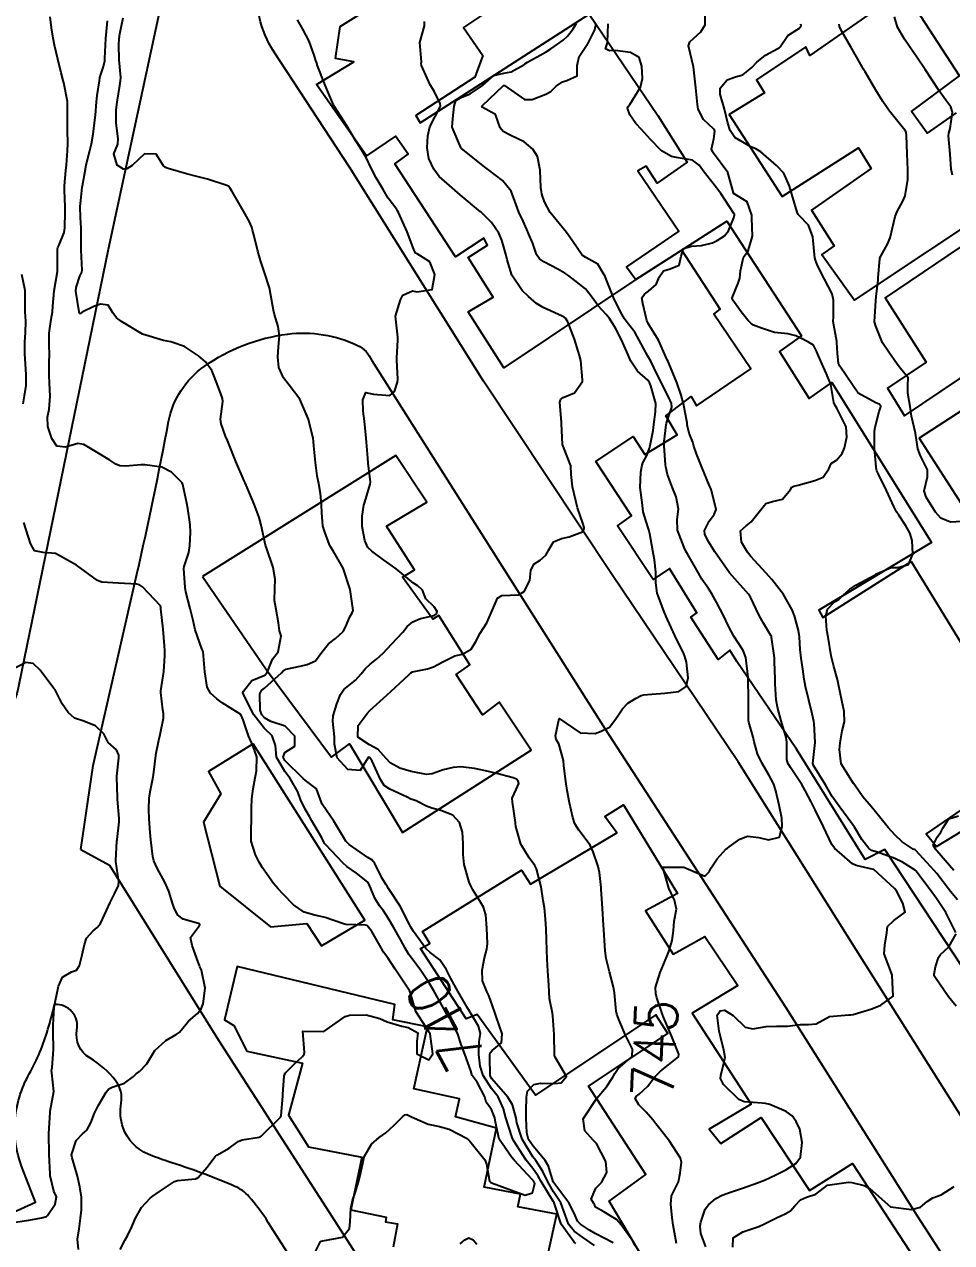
# Model space of a CAD drawing. Header units: metres. Extents: x 298520 to 308411, y 7433745 to 7450750.
# Drawn here: x 305306.9 to 305394.9, y 7436728.7 to 7436844.4 of the extents above; entities that cross this region are included whole.
import ezdxf
from ezdxf.enums import TextEntityAlignment as Align

# ---------------------------------------------------------------- set-up
doc = ezdxf.new("R2010")
doc.units = ezdxf.units.M
doc.header["$LTSCALE"] = 10
for name, color, linetype in [('Cotas', 45, 'Continuous'), ('Curvas de Nivel 1m', 11, 'Continuous'), ('Curvas de Nivel 5m', 15, 'Continuous'), ('Edificações', 30, 'Continuous'), ('Vias Primárias', 230, 'Continuous')]:
    doc.layers.add(name, color=color, linetype=linetype)
doc.styles.add('Style-STANDARD', font='STANDARD.shx')

msp = doc.modelspace()

# ---------------------------------------------------------------- linework, layer by layer
at = {"layer": 'Curvas de Nivel 1m', "flags": 128}
for points, elevation in [([(305315.94, 7436728.07), (305316.42, 7436728.98), (305316.65, 7436729.37), (305317.06, 7436730.22), (305317.28, 7436730.75), (305317.37, 7436730.97), (305317.99, 7436732.05), (305318.79, 7436732.95), (305318.96, 7436733.08), (305319.1, 7436733.17), (305319.79, 7436733.63), (305321.11, 7436734.53), (305321.4, 7436734.63), (305323.11, 7436734.78), (305323.21, 7436734.8), (305323.37, 7436734.9), (305324.17, 7436735.84), (305324.97, 7436736.88), (305325.05, 7436736.96), (305325.13, 7436737.01), (305326.31, 7436737.7), (305327.15, 7436738.31), (305327.53, 7436738.48), (305329.16, 7436738.72), (305329.24, 7436738.75), (305329.35, 7436738.83), (305331.18, 7436740.64), (305331.24, 7436740.74), (305331.25, 7436740.8), (305331.39, 7436742.61), (305331.4, 7436742.8), (305331.51, 7436744.52), (305331.61, 7436744.8), (305332.41, 7436745.61), (305333.25, 7436746.4), (305333.41, 7436746.62), (305333.45, 7436746.78), (305333.28, 7436748.78), (305335.28, 7436748.76), (305337.3, 7436750.17), (305337.71, 7436750.32), (305339.3, 7436750.33), (305340.59, 7436749.99), (305341.29, 7436749.69), (305342.68, 7436749.28), (305343.29, 7436749.15), (305344.2, 7436748.65), (305344.12, 7436747.8), (305344.13, 7436746.65), (305345.25, 7436746.08), (305345.62, 7436746.63), (305345.39, 7436748.53), (305345.32, 7436748.64), (305345.3, 7436748.66), (305345.28, 7436748.69), (305344.02, 7436750.65), (305343.48, 7436752.5), (305343.41, 7436752.66), (305343.32, 7436752.78), (305342.06, 7436754.67), (305341.36, 7436755.74), (305340.96, 7436756.28), (305340.73, 7436756.69), (305339.84, 7436758.26), (305339.51, 7436758.71), (305339.46, 7436758.77), (305339.4, 7436758.83), (305339.25, 7436758.87), (305337.4, 7436758.92), (305337.17, 7436758.97), (305335.41, 7436759.58), (305334.44, 7436759.79), (305333.42, 7436760.1), (305332.42, 7436760.79), (305331.43, 7436761.81), (305330.95, 7436762.32), (305330.51, 7436762.81), (305329.47, 7436764.31), (305329.16, 7436764.83), (305328.8, 7436765.52), (305328.38, 7436766.84), (305328.39, 7436767.96), (305328.43, 7436768.84), (305328.43, 7436769.95), (305328.46, 7436770.84), (305328.59, 7436771.8), (305328.78, 7436772.84), (305328.89, 7436773.52), (305328.92, 7436774.84), (305328.54, 7436775.9), (305328.13, 7436776.84), (305327.64, 7436778.36), (305327.4, 7436778.85), (305325.65, 7436779.95), (305325.13, 7436780.35), (305324.53, 7436780.89), (305324.22, 7436781.44), (305323.99, 7436782.9), (305323.82, 7436784.79), (305323.8, 7436784.9), (305323.78, 7436784.96), (305323.71, 7436785.1), (305323.06, 7436786.91), (305322.88, 7436787.77), (305322.61, 7436788.91), (305322.19, 7436790.5), (305322.13, 7436790.92), (305322.01, 7436792.71), (305322.04, 7436792.92), (305322.48, 7436794.25), (305322.58, 7436794.91), (305322.63, 7436796.13), (305322.6, 7436796.91), (305322.38, 7436798.41), (305322.29, 7436798.92), (305321.9, 7436800.68), (305321.84, 7436800.86), (305321.79, 7436800.92), (305320.83, 7436801.85), (305319.92, 7436802.34), (305318.31, 7436802.57), (305317.92, 7436802.55), (305316.48, 7436802.42), (305315.92, 7436802.46), (305315.55, 7436802.63), (305314.96, 7436803), (305313.93, 7436803.65), (305312.49, 7436804.49), (305311.95, 7436804.59), (305310.76, 7436804.23), (305309.94, 7436804.33), (305309.47, 7436805.07), (305309.1, 7436806.21), (305309.07, 7436807.07), (305309.21, 7436807.84), (305309.32, 7436809.07), (305309.26, 7436810.32), (305309.23, 7436811.07), (305309.23, 7436812.26), (305309.26, 7436813.07), (305309.23, 7436813.9), (305309.2, 7436815.07), (305309.41, 7436816.39), (305309.53, 7436817.07), (305309.56, 7436817.61), (305309.69, 7436819.07), (305310, 7436820.92), (305310.01, 7436821.06), (305310.02, 7436822.92), (305310.02, 7436823.06), (305310.04, 7436823.18), (305310.17, 7436823.44), (305310.63, 7436824.61), (305310.7, 7436825.05), (305310.72, 7436826.54), (305310.72, 7436827.05), (305310.67, 7436828.62), (305310.68, 7436829.06), (305310.81, 7436830.49), (305310.85, 7436831.05), (305310.96, 7436832.37), (305311, 7436833.05), (305310.96, 7436834.39), (305310.94, 7436835.05), (305310.97, 7436836.41), (305310.95, 7436837.05), (305310.6, 7436838.81), (305310.53, 7436839.06), (305310.36, 7436839.76), (305310.03, 7436841.07), (305309.71, 7436842.39), (305309.59, 7436843.07), (305309.45, 7436844.04), (305309.32, 7436845.08)], 739), ([(305359.21, 7436728.63), (305359.05, 7436728.77), (305357.81, 7436730.48), (305357.17, 7436732.4), (305357.14, 7436732.49), (305357.08, 7436732.58), (305355.92, 7436734.51), (305355.63, 7436735.02), (305355.13, 7436735.75), (305354.51, 7436736.53), (305353.3, 7436738.4), (305353.23, 7436738.54), (305353.16, 7436738.69), (305352.58, 7436740.55), (305352.33, 7436741.41), (305351.83, 7436742.55), (305351.21, 7436743.36), (305350.4, 7436744.57), (305350.14, 7436745.47), (305350, 7436746.58), (305350.03, 7436747.82), (305350.17, 7436748.58), (305349.98, 7436749.27), (305349.3, 7436750.37), (305349.17, 7436750.59), (305348.97, 7436750.93), (305348.02, 7436752.6), (305347.34, 7436753.8), (305346.93, 7436754.62), (305346.29, 7436755.55), (305345.37, 7436756.26), (305344.96, 7436756.64), (305343.81, 7436758.24), (305343.54, 7436758.66), (305343.41, 7436758.92), (305342.53, 7436760.67), (305341.44, 7436762.35), (305341.31, 7436762.55), (305341.22, 7436762.68), (305340.79, 7436763.35), (305340.13, 7436764.7), (305339.84, 7436765.07), (305339.48, 7436765.29), (305337.7, 7436766.52), (305337.49, 7436766.69), (305337.46, 7436766.73), (305337.39, 7436766.83), (305336.23, 7436768.74), (305335.53, 7436769.74), (305335.12, 7436770.34), (305334.98, 7436770.76), (305334.59, 7436771.8), (305333.56, 7436772.59), (305333.33, 7436772.78), (305331.59, 7436774.48), (305331.44, 7436774.8), (305331.6, 7436775.26), (305332.54, 7436775.85), (305332.53, 7436776.79), (305331.63, 7436777.75), (305330.26, 7436778.2), (305329.64, 7436778.53), (305329.39, 7436778.83), (305329.23, 7436779.26), (305329.22, 7436780.83), (305329.37, 7436781.13), (305329.67, 7436781.35), (305331.26, 7436782.81), (305331.46, 7436783.03), (305331.69, 7436783.16), (305333.03, 7436783.45), (305333.7, 7436783.59), (305334.51, 7436783.96), (305335.09, 7436784.76), (305335.72, 7436785.56), (305336.41, 7436786.06), (305337.12, 7436786.74), (305337.33, 7436787.15), (305337.75, 7436788.13), (305337.97, 7436788.51), (305338.06, 7436788.73), (305337.78, 7436790.73), (305337.11, 7436792.74), (305336.17, 7436794.4), (305335.95, 7436794.75), (305335.84, 7436794.97), (305335.34, 7436796.25), (305335.2, 7436796.76), (305335.09, 7436797.99), (305335.07, 7436798.76), (305334.97, 7436799.84), (305334.8, 7436800.77), (305334.66, 7436801.51), (305334.5, 7436802.77), (305334.35, 7436804.37), (305334.32, 7436804.77), (305334.27, 7436805.09), (305333.97, 7436806.34), (305333.85, 7436806.78), (305333.8, 7436806.96), (305333, 7436808.79), (305332.01, 7436810.12), (305331.47, 7436810.81), (305331.03, 7436811.81), (305330.92, 7436812.82), (305331, 7436813.76), (305331.07, 7436814.82), (305330.94, 7436815.68), (305330.61, 7436816.82), (305330.51, 7436817.24), (305330.24, 7436818.82), (305330.12, 7436819.37), (305329.67, 7436820.83), (305329.29, 7436821.97), (305329.03, 7436822.84), (305328.63, 7436824.4), (305328.53, 7436824.84), (305328.46, 7436825.11), (305328.2, 7436825.68), (305327.52, 7436826.86), (305326.59, 7436828.51), (305326.36, 7436828.87), (305326.23, 7436829), (305325.99, 7436829.12), (305324.24, 7436829.67), (305323.23, 7436829.93), (305322.25, 7436830.19), (305320.5, 7436830.69), (305320.26, 7436830.79), (305320.07, 7436830.94), (305319.37, 7436832.05), (305318.27, 7436832.07), (305317.69, 7436831.55), (305317.1, 7436830.98), (305316.59, 7436830.65), (305316.26, 7436830.63), (305315.67, 7436831), (305315.36, 7436832.09), (305315.72, 7436833), (305315.77, 7436833.51), (305315.59, 7436835), (305315.58, 7436836.26), (305315.67, 7436837), (305315.92, 7436838.57), (305316, 7436839), (305316.01, 7436839.34), (305315.85, 7436841), (305315.83, 7436842.44), (305315.87, 7436843), (305315.92, 7436843.48), (305316.23, 7436844.99)], 741), ([(305360.99, 7436728.44), (305359.84, 7436729.25), (305359.06, 7436729.81), (305358.51, 7436730.48), (305358.21, 7436731.34), (305357.79, 7436732.48), (305357.1, 7436733.55), (305356.54, 7436734.5), (305356.09, 7436735.47), (305355.41, 7436736.52), (305355.14, 7436736.87), (305354.13, 7436738.53), (305353.62, 7436740.1), (305353.54, 7436740.54), (305353.2, 7436741.79), (305352.77, 7436742.54), (305351.23, 7436744.27), (305351.09, 7436744.56), (305351.06, 7436746.37), (305351.05, 7436746.56), (305351.07, 7436746.75), (305351.26, 7436746.96), (305352.15, 7436747.67), (305352.22, 7436748.55), (305351.65, 7436750.2), (305351.52, 7436750.56), (305351.31, 7436751.2), (305350.94, 7436752.18), (305350.75, 7436752.57), (305350.34, 7436753.58), (305350.31, 7436754.58), (305350.54, 7436755.75), (305350.75, 7436756.57), (305350.82, 7436757.13), (305350.77, 7436758.57), (305350.67, 7436759.83), (305350.43, 7436760.57), (305350.05, 7436761.2), (305349.44, 7436762.22), (305349.24, 7436762.59), (305349.09, 7436762.95), (305348.61, 7436764.6), (305348.53, 7436765.55), (305348.52, 7436766.6), (305348.44, 7436767.67), (305348.16, 7436768.6), (305347.53, 7436769.3), (305346.41, 7436769.75), (305345.54, 7436769.97), (305345.04, 7436770.14), (305344.06, 7436770.65), (305343.67, 7436770.79), (305343.54, 7436770.83), (305343.19, 7436771.02), (305341.55, 7436771.78), (305341, 7436772.13), (305340.68, 7436772.69), (305339.88, 7436774.41), (305339.69, 7436774.71), (305339.64, 7436774.76), (305339.59, 7436774.78), (305339.51, 7436774.79), (305339.47, 7436774.71), (305338.75, 7436773.54), (305337.58, 7436773.64), (305336.56, 7436774.74), (305336.3, 7436776.05), (305336.3, 7436776.74), (305336.15, 7436778.23), (305336.17, 7436778.74), (305336.52, 7436779.88), (305336.87, 7436780.74), (305337.19, 7436781.22), (305337.67, 7436781.61), (305338.29, 7436782.11), (305338.83, 7436782.72), (305339.21, 7436783.2), (305339.7, 7436783.62), (305340.29, 7436784.12), (305340.92, 7436784.69), (305341.72, 7436785.54), (305342.28, 7436786.12), (305342.79, 7436786.67), (305343.2, 7436787.21), (305343.75, 7436787.66), (305344.45, 7436787.96), (305345.76, 7436788.27), (305345.99, 7436788.4), (305346.05, 7436788.63), (305345.77, 7436789.08), (305344.98, 7436789.84), (305344.66, 7436790.65), (305344.2, 7436791.07), (305343.79, 7436791.33), (305342.14, 7436792.68), (305341.81, 7436792.94), (305340.96, 7436793.55), (305339.83, 7436794.35), (305339.47, 7436794.71), (305339.19, 7436795.37), (305338.93, 7436796.72), (305338.92, 7436797.67), (305339.09, 7436798.72), (305339.26, 7436799.34), (305339.69, 7436800.71), (305339.71, 7436800.91), (305339.51, 7436802.71), (305339.47, 7436803.18), (305339.33, 7436804.72), (305339.28, 7436805.4), (305339.16, 7436806.72), (305339.03, 7436807.67), (305339, 7436808.72), (305339.28, 7436809.44), (305340, 7436809.27), (305341.56, 7436809.13), (305342.01, 7436809.51), (305342.28, 7436810.42), (305342.32, 7436810.68), (305342.23, 7436812.49), (305342.23, 7436812.68), (305342.31, 7436814.43), (305342.32, 7436814.68), (305342.09, 7436816.68), (305342.56, 7436818.22), (305342.78, 7436818.67), (305343.69, 7436819.09), (305344.12, 7436818.97), (305345.56, 7436819.2), (305345.81, 7436820.64), (305345.36, 7436821.84), (305344.16, 7436822.6), (305343.98, 7436822.66), (305343.84, 7436822.99), (305343.19, 7436824.67), (305342.37, 7436826.52), (305342.29, 7436826.68), (305342.21, 7436826.8), (305341.4, 7436827.87), (305340.92, 7436828.7), (305340.25, 7436829.8), (305339.77, 7436830.71), (305339.3, 7436831.74), (305338.7, 7436832.72), (305338.29, 7436833.35), (305337.48, 7436834.74), (305336.33, 7436836.5), (305336.23, 7436836.65), (305336.19, 7436836.75), (305335.65, 7436838.06), (305335.34, 7436838.77), (305334.7, 7436840.45), (305334.6, 7436840.78), (305334.54, 7436840.93), (305334.39, 7436841.37), (305333.88, 7436842.79), (305333.31, 7436843.91), (305332.79, 7436844.8)], 742), ([(305362.75, 7436728.71), (305361.05, 7436729.57), (305360.5, 7436729.89), (305359.66, 7436730.46), (305359.37, 7436730.77), (305359.07, 7436731.46), (305358.54, 7436732.48), (305357.11, 7436734.4), (305357.07, 7436734.49), (305356.61, 7436735.98), (305356.3, 7436736.5), (305355.15, 7436737.86), (305354.73, 7436738.52), (305354.56, 7436739.14), (305354.5, 7436740.53), (305354.48, 7436741.24), (305354.54, 7436742.53), (305354.62, 7436743.11), (305355.22, 7436743.73), (305355.86, 7436743.87), (305357.22, 7436743.83), (305357.82, 7436743.89), (305358.33, 7436744.48), (305357.25, 7436746.32), (305357.17, 7436746.41), (305357.18, 7436746.49), (305357.19, 7436746.56), (305357.14, 7436748.49), (305357.04, 7436750.24), (305357.01, 7436750.49), (305356.72, 7436751.9), (305356.68, 7436752.5), (305356.64, 7436753.19), (305356.54, 7436754.5), (305356.48, 7436755.62), (305356.47, 7436756.5), (305356.44, 7436757.45), (305356.38, 7436758.51), (305356.33, 7436759.43), (305356.22, 7436760.51), (305356.12, 7436761.2), (305355.92, 7436762.51), (305355.47, 7436764.19), (305355.31, 7436764.52), (305354.77, 7436765.24), (305353.98, 7436766.54), (305353.52, 7436768.21), (305353.49, 7436768.54), (305353.48, 7436768.59), (305353.19, 7436770.54), (305353.18, 7436770.91), (305353.56, 7436771.75), (305353.79, 7436772.31), (305353.75, 7436772.54), (305353.57, 7436772.73), (305353.26, 7436772.85), (305351.57, 7436773.28), (305350.64, 7436773.51), (305349.58, 7436773.74), (305348.29, 7436773.89), (305347.58, 7436773.84), (305346.61, 7436773.59), (305345.57, 7436773.22), (305345.04, 7436773.17), (305343.57, 7436773.43), (305342.49, 7436773.76), (305341.59, 7436774.26), (305341.2, 7436774.69), (305340.43, 7436775.53), (305339.61, 7436775.98), (305338.51, 7436776.72), (305338.54, 7436777.81), (305339.21, 7436778.71), (305339.4, 7436778.96), (305339.65, 7436779.23), (305341.26, 7436780.69), (305341.67, 7436781.06), (305342.5, 7436781.84), (305343.38, 7436782.66), (305343.54, 7436782.81), (305343.69, 7436782.9), (305345.14, 7436783.19), (305345.69, 7436783.37), (305346.51, 7436783.81), (305347.71, 7436784.43), (305347.85, 7436784.47), (305348.45, 7436784.6), (305349.26, 7436785.05), (305349.72, 7436785.79), (305350.14, 7436786.58), (305350.77, 7436787.55), (305351.2, 7436788.57), (305351.78, 7436789.89), (305352.19, 7436790.15), (305353.78, 7436790.23), (305354.32, 7436790.53), (305354.84, 7436791.57), (305354.94, 7436792.52), (305355.21, 7436793.12), (305355.82, 7436793.51), (305356.36, 7436793.97), (305356.64, 7436794.5), (305357.09, 7436795.24), (305357.84, 7436795.58), (305358.59, 7436795.73), (305359.85, 7436796.19), (305360, 7436796.47), (305360, 7436796.62), (305359.86, 7436797.02), (305359.37, 7436798.48), (305359.22, 7436799.14), (305358.9, 7436800.48), (305358.76, 7436801.64), (305358.75, 7436802.48), (305357.95, 7436804.49), (305357.86, 7436806.49), (305357.85, 7436806.61), (305357.69, 7436808.49), (305357.74, 7436808.75), (305358, 7436808.96), (305359.07, 7436809.41), (305359.84, 7436810.47), (305359.85, 7436810.64), (305359.67, 7436812.47), (305359.57, 7436812.95), (305359.08, 7436814.48), (305358.44, 7436816.13), (305358.24, 7436816.49), (305358.09, 7436816.59), (305357.9, 7436816.68), (305356.1, 7436817.49), (305355.47, 7436817.88), (305354.73, 7436818.53), (305354.12, 7436819.11), (305353.14, 7436820.55), (305352.7, 7436822.01), (305352.58, 7436822.56), (305352.18, 7436823.89), (305351.9, 7436824.56), (305351.19, 7436825.56), (305350.21, 7436826.54), (305350.15, 7436826.59), (305348.23, 7436828.2), (305347.73, 7436828.62), (305346.25, 7436829.94), (305345.74, 7436830.64), (305345.27, 7436831.65), (305345.1, 7436832.65), (305345.15, 7436833.8), (305345.36, 7436834.64), (305346.33, 7436836.54), (305346.37, 7436836.6), (305346.37, 7436836.63), (305346.34, 7436836.86), (305345.76, 7436838.05), (305345.38, 7436838.64), (305344.55, 7436840.48), (305344.54, 7436840.66), (305344.56, 7436840.83), (305344.4, 7436842.66), (305344.83, 7436844.25), (305344.83, 7436844.65)], 743), ([(305364.85, 7436728.4), (305364.61, 7436728.85), (305363.5, 7436730.42), (305363.07, 7436730.9), (305361.87, 7436731.64), (305361.08, 7436732.09), (305360.97, 7436732.33), (305360.92, 7436732.44), (305360.68, 7436732.85), (305361.1, 7436733.89), (305361.38, 7436734.17), (305361.65, 7436734.43), (305362.16, 7436735.39), (305362.07, 7436736.43), (305361.16, 7436738.12), (305360.87, 7436738.44), (305360.05, 7436739.33), (305359.89, 7436740.46), (305361.2, 7436742.44), (305362.13, 7436743.52), (305362.73, 7436744.43), (305362.9, 7436744.76), (305363.24, 7436745.25), (305363.86, 7436745.8), (305364.55, 7436746.41), (305364.6, 7436747.07), (305363.92, 7436748.41), (305363.3, 7436749.9), (305363.11, 7436750.42), (305363.05, 7436750.68), (305362.89, 7436752.42), (305362.79, 7436752.97), (305362.4, 7436754.43), (305362.1, 7436755.7), (305361.99, 7436756.43), (305361.91, 7436757.92), (305361.86, 7436758.44), (305361.83, 7436758.85), (305361.75, 7436760.44), (305361.61, 7436762.27), (305361.6, 7436762.44), (305361.46, 7436763.87), (305361.34, 7436764.44), (305360.86, 7436765.82), (305360.56, 7436766.45), (305359.51, 7436767.87), (305359.1, 7436768.47), (305358.92, 7436769.09), (305358.62, 7436770.48), (305358.4, 7436771.64), (305358.26, 7436772.48), (305358.08, 7436773.99), (305358.05, 7436774.49), (305357.61, 7436776.06), (305357.44, 7436776.33), (305357.33, 7436776.49), (305357.29, 7436776.82), (305357.64, 7436778.49), (305359.62, 7436777.12), (305361.03, 7436777.04), (305361.63, 7436777.28), (305362.4, 7436777.66), (305363, 7436778.43), (305363.25, 7436778.83), (305363.65, 7436779.41), (305364.14, 7436779.93), (305364.94, 7436780.41), (305365.42, 7436780.65), (305365.67, 7436780.71), (305366.01, 7436780.74), (305367.67, 7436780.89), (305368.98, 7436781.04), (305369.67, 7436781.52), (305369.88, 7436782.35), (305369.71, 7436783.83), (305369.56, 7436784.35), (305369.45, 7436784.62), (305368.61, 7436786.36), (305367.75, 7436788.21), (305367.7, 7436788.32), (305367.7, 7436788.37), (305367.67, 7436788.45), (305366.94, 7436790.38), (305366.8, 7436791.37), (305366.81, 7436792.38), (305366.67, 7436793.54), (305366.52, 7436794.38), (305366.23, 7436796), (305366.13, 7436796.39), (305365.86, 7436797.26), (305365.59, 7436798.11), (305365.57, 7436798.39), (305365.55, 7436798.73), (305365.32, 7436800.4), (305365.38, 7436801.86), (305365.46, 7436802.4), (305365.57, 7436802.76), (305365.94, 7436803.43), (305366.21, 7436804.13), (305366.26, 7436804.39), (305366.54, 7436805.81), (305366.62, 7436806.38), (305366.77, 7436807.59), (305366.79, 7436808.38), (305366.33, 7436810.07), (305366.19, 7436810.39), (305366.03, 7436810.61), (305365.07, 7436811.44), (305364.42, 7436812.41), (305364.06, 7436813.28), (305363.56, 7436814.43), (305362.98, 7436815.53), (305362.42, 7436816.44), (305362.1, 7436816.84), (305361.32, 7436817.67), (305360.76, 7436818.46), (305360.12, 7436819.26), (305358.55, 7436820.49), (305358.15, 7436820.76), (305357.51, 7436821.13), (305356.16, 7436821.84), (305355.76, 7436822.11), (305355.49, 7436822.52), (305355.13, 7436823.57), (305354.73, 7436824.53), (305354.57, 7436824.9), (305354.2, 7436825.7), (305353.8, 7436826.54), (305353.54, 7436827.23), (305353.06, 7436828.55), (305352.25, 7436829.56), (305350.93, 7436830.58), (305350.53, 7436830.86), (305350.27, 7436831.06), (305348.34, 7436832.61), (305348.28, 7436832.68), (305347.46, 7436834.62), (305347.53, 7436835.41), (305347.67, 7436836.62), (305347.81, 7436837.15), (305348.34, 7436837.43), (305349.17, 7436837.77), (305350.35, 7436838.56), (305350.39, 7436838.59), (305351.43, 7436839.51), (305352.37, 7436839.75), (305353.07, 7436839.86), (305354.26, 7436840.54), (305354.33, 7436840.6), (305354.38, 7436840.64), (305354.63, 7436840.78), (305356.4, 7436841.77), (305356.85, 7436842.05), (305357.46, 7436842.5), (305358.01, 7436842.89), (305358.41, 7436843.25), (305358.96, 7436843.95), (305359.27, 7436844.48)], 744), ([(305395.29, 7436758.16), (305394.33, 7436760.05), (305393.44, 7436761.39), (305392.93, 7436762.07), (305391.47, 7436764.02), (305391.41, 7436764.08), (305390.22, 7436764.84), (305389.48, 7436765.18), (305387.84, 7436765.78), (305387.49, 7436765.88), (305387.3, 7436765.95), (305387.03, 7436766.14), (305386.35, 7436767), (305385.67, 7436768.16), (305385.52, 7436768.39), (305384.16, 7436770.17), (305383.55, 7436771.08), (305382.9, 7436772.19), (305381.78, 7436774), (305381.72, 7436774.2), (305381.91, 7436775.9), (305381.92, 7436776.2), (305381.82, 7436778.01), (305381.8, 7436778.2), (305381.64, 7436778.91), (305381.32, 7436780.21), (305381, 7436781.53), (305380.87, 7436782.21), (305380.75, 7436783.16), (305380.61, 7436784.22), (305380.52, 7436785.02), (305380.44, 7436786.22), (305380.35, 7436786.83), (305379.98, 7436788.23), (305379.76, 7436788.78), (305378.92, 7436790.24), (305377.8, 7436791.68), (305377.53, 7436791.98), (305377.28, 7436792.26), (305375.83, 7436793.87), (305375.49, 7436794.28), (305374.92, 7436795.21), (305374.83, 7436796.29), (305375.38, 7436796.77), (305375.86, 7436797.15), (305376.74, 7436798.27), (305377.24, 7436798.9), (305377.89, 7436799.08), (305378.82, 7436799.31), (305379.58, 7436800.23), (305379.7, 7436800.44), (305379.91, 7436800.54), (305380.32, 7436800.64), (305381.91, 7436801.08), (305382.7, 7436801.4), (305383.24, 7436802.19), (305383.45, 7436802.67), (305383.94, 7436803.01), (305384.5, 7436803.62), (305384.71, 7436804.17), (305384.93, 7436805.2), (305384.88, 7436806.17), (305383.99, 7436807.94), (305383.82, 7436808.18), (305383.69, 7436808.49), (305383.41, 7436810.19), (305383.02, 7436811.21), (305382.56, 7436812.19), (305382.06, 7436813.34), (305381.77, 7436813.91), (305381.3, 7436814.21), (305380.49, 7436814.63), (305380.08, 7436814.82), (305379.32, 7436815), (305378.08, 7436815.12), (305376.83, 7436815.52), (305376.09, 7436815.83), (305375.82, 7436816), (305375.54, 7436816.28), (305374.89, 7436817.08), (305374.11, 7436818.18), (305374.05, 7436818.3), (305374.04, 7436818.37), (305374.12, 7436818.57), (305374.63, 7436819.8), (305374.77, 7436820.29), (305374.83, 7436820.97), (305375.12, 7436822.29), (305375.58, 7436822.87), (305375.99, 7436824.27), (305375.92, 7436825.98), (305375.91, 7436826.27), (305375.48, 7436827.54), (305374.23, 7436828.28), (305374.21, 7436828.3), (305374.17, 7436828.37), (305373.64, 7436830.31), (305372.28, 7436832.16), (305372.22, 7436832.26), (305372.18, 7436832.32), (305372.09, 7436832.52), (305372.3, 7436833.51), (305372.4, 7436834.23), (305372.38, 7436834.32), (305372.31, 7436834.44), (305371.32, 7436835.33), (305370.83, 7436836.34), (305370.75, 7436836.76), (305370.61, 7436838.35), (305370.38, 7436840.35), (305369.92, 7436842.35), (305370.03, 7436842.73), (305370.41, 7436843.08), (305371.08, 7436843.68), (305371.49, 7436844.33), (305371.5, 7436845.39)], 747), ([(305371.56, 7436728.31), (305371.06, 7436729.59), (305371, 7436730.26), (305371, 7436730.32), (305371.07, 7436730.65), (305371.5, 7436731.89), (305371.8, 7436732.31), (305372.5, 7436732.9), (305373.1, 7436733.21), (305373.89, 7436733.5), (305375.11, 7436733.91), (305375.38, 7436734.01), (305376.11, 7436734.27), (305377.12, 7436734.66), (305378.2, 7436735.16), (305379.13, 7436735.63), (305380.09, 7436736.22), (305380.53, 7436736.82), (305380.71, 7436738.21), (305380.46, 7436739.49), (305380.11, 7436740.22), (305379.73, 7436740.76), (305379.19, 7436741.18), (305377.62, 7436741.83), (305377.2, 7436741.93), (305376.9, 7436741.96), (305375.2, 7436742.08), (305374.69, 7436742.29), (305373.22, 7436743.72), (305372.95, 7436744.3), (305372.97, 7436744.57), (305373.25, 7436745.77), (305373.36, 7436746.19), (305373.39, 7436746.3), (305373.26, 7436746.99), (305372.95, 7436748.3), (305372.82, 7436748.78), (305372.62, 7436750.31), (305372.9, 7436750.71), (305373.31, 7436750.79), (305374.15, 7436750.29), (305375.29, 7436749.18), (305376.02, 7436749), (305377.29, 7436749.22), (305378.26, 7436749.27), (305379.29, 7436749.28), (305380.5, 7436749.41), (305381.3, 7436749.43), (305382.01, 7436749.48), (305383.3, 7436750.18), (305385.14, 7436750.33), (305385.3, 7436750.34), (305385.54, 7436750.39), (305387.31, 7436750.9), (305388.17, 7436751.27), (305389.32, 7436752.11), (305389.24, 7436754.11), (305389.18, 7436754.29), (305388.47, 7436756.12), (305388.53, 7436756.97), (305388.72, 7436758.12), (305388.81, 7436758.72), (305389.41, 7436759.3), (305390.48, 7436760.09), (305390.26, 7436760.93), (305389.65, 7436762.11), (305389.45, 7436762.35), (305387.51, 7436764.13), (305387.47, 7436764.14), (305385.83, 7436764.51), (305385.48, 7436764.68), (305383.77, 7436766.18), (305383.5, 7436766.53), (305382.72, 7436768.19), (305381.93, 7436769.8), (305381.74, 7436770.2), (305381.55, 7436770.55), (305380.98, 7436771.63), (305380.67, 7436772.21), (305379.59, 7436773.83), (305379.34, 7436774.23), (305379.24, 7436774.59), (305379.25, 7436776.23), (305379.17, 7436776.68), (305378.69, 7436778.24), (305378.34, 7436779.56), (305378.23, 7436780.24), (305378.14, 7436781.78), (305378.12, 7436782.25), (305378.08, 7436783.87), (305378.06, 7436784.25), (305377.79, 7436786.19), (305377.78, 7436786.25), (305377.73, 7436786.35), (305377.02, 7436787.53), (305376.61, 7436788.27), (305375.78, 7436789.99), (305375.59, 7436790.28), (305373.8, 7436792.3), (305372.4, 7436794.31), (305371.84, 7436795.23), (305371.47, 7436795.95), (305371.43, 7436796.33), (305371.86, 7436797.22), (305372.34, 7436797.84), (305372.53, 7436798.31), (305372.08, 7436800.13), (305372.01, 7436800.32), (305371.91, 7436800.57), (305371.39, 7436801.8), (305371.17, 7436802.33), (305370.67, 7436803.61), (305370.42, 7436804.34), (305370.31, 7436804.7), (305369.97, 7436805.58), (305369.79, 7436806.35), (305369.77, 7436806.56), (305369.44, 7436808.36), (305369.21, 7436809.16), (305368.8, 7436810.36), (305368.04, 7436812.21), (305367.96, 7436812.37), (305367.88, 7436812.53), (305367.06, 7436814.38), (305366.09, 7436815.99), (305365.95, 7436816.25), (305365.91, 7436816.39), (305365.58, 7436817.87), (305365.49, 7436818.4), (305365.74, 7436818.77), (305366.12, 7436819.04), (305366.83, 7436819.69), (305367.11, 7436820.38), (305367.53, 7436820.99), (305368.15, 7436821.16), (305369.02, 7436821.5), (305369.21, 7436822.36), (305369.44, 7436823.09), (305370.18, 7436823.32), (305371.15, 7436823.37), (305372.18, 7436823.65), (305372.64, 7436823.87), (305373.32, 7436824.31), (305373.71, 7436824.79), (305374.21, 7436826.02), (305374.27, 7436826.3), (305374.26, 7436826.35), (305374.21, 7436826.41), (305372.97, 7436828.31), (305372.25, 7436829.26), (305371.4, 7436830.33), (305370.93, 7436831), (305370.27, 7436831.49), (305368.92, 7436831.72), (305368.28, 7436831.83), (305367.34, 7436832.38), (305366.3, 7436833.46), (305365.44, 7436834.4), (305364.89, 7436834.98), (305364.33, 7436835.79), (305364.12, 7436836.42), (305364.17, 7436836.59), (305364.34, 7436836.78), (305365.35, 7436838.41), (305365.53, 7436839.24), (305365.49, 7436840.4), (305365.21, 7436841.23), (305364.4, 7436841.7), (305362.93, 7436841.91), (305362.4, 7436841.87), (305362.01, 7436842.06), (305362.16, 7436842.44), (305362.21, 7436842.64), (305362.28, 7436844.44)], 746), ([(305395.44, 7436761.25), (305394.76, 7436762.05), (305393.47, 7436763.76), (305393.22, 7436764.06), (305391.49, 7436765.93), (305391.41, 7436766), (305391.23, 7436766.08), (305390.18, 7436766.78), (305389.51, 7436767.39), (305388.85, 7436768.12), (305387.54, 7436769.77), (305387.23, 7436770.13), (305386.46, 7436771.05), (305385.68, 7436772.16), (305385.57, 7436772.31), (305384.41, 7436774.17), (305384.25, 7436775.53), (305384.31, 7436776.17), (305384.49, 7436777.3), (305384.7, 7436778.17), (305384.68, 7436779.13), (305384.46, 7436780.17), (305384.14, 7436781.71), (305384.04, 7436782.18), (305383.7, 7436783.4), (305383.51, 7436784.18), (305383.46, 7436784.44), (305383.16, 7436786.19), (305383.05, 7436786.87), (305382.94, 7436788.19), (305383.09, 7436788.86), (305383.77, 7436789.55), (305384.17, 7436789.78), (305384.58, 7436790.17), (305385.21, 7436790.75), (305385.79, 7436791.13), (305387.61, 7436792.13), (305387.73, 7436792.2), (305387.8, 7436792.25), (305389.13, 7436792.8), (305389.81, 7436792.81), (305390.8, 7436793.11), (305391.21, 7436794.09), (305391.14, 7436795.39), (305390.92, 7436796.09), (305390.54, 7436796.78), (305389.87, 7436797.77), (305389.65, 7436798.11), (305389.4, 7436798.59), (305388.7, 7436800.12), (305387.92, 7436801.73), (305387.78, 7436801.99), (305387.74, 7436802.13), (305387.72, 7436802.34), (305387.57, 7436804.14), (305387.56, 7436805.73), (305387.62, 7436806.14), (305387.99, 7436807.62), (305388.14, 7436807.98), (305388.16, 7436808.13), (305388, 7436808.31), (305387.68, 7436808.45), (305386.01, 7436809.35), (305385.47, 7436810.17), (305384.28, 7436811.94), (305384.13, 7436812.18), (305384.06, 7436813.15), (305384, 7436814.18), (305383.99, 7436814.26), (305383.65, 7436816.18), (305383.66, 7436816.62), (305383.68, 7436818.18), (305383.53, 7436818.78), (305382.82, 7436820.19), (305382.16, 7436821.48), (305381.95, 7436822), (305381.9, 7436822.2), (305381.86, 7436822.51), (305381.71, 7436824.21), (305381.31, 7436825.32), (305380.4, 7436826.23), (305380.3, 7436826.32), (305380.22, 7436826.54), (305379.7, 7436828.24), (305379.48, 7436829), (305378.94, 7436830.24), (305378.27, 7436830.98), (305376.76, 7436832.27), (305376.29, 7436832.57), (305375.82, 7436832.75), (305374.3, 7436833.64), (305373.85, 7436834.3), (305373.64, 7436834.99), (305373.32, 7436836.31), (305372.9, 7436837.76), (305372.9, 7436838.31), (305373.56, 7436839.11), (305374.37, 7436839.39), (305375.07, 7436839.59), (305375.92, 7436840.28), (305376.39, 7436840.8), (305377.2, 7436841.46), (305378.4, 7436842.08), (305378.51, 7436842.14), (305378.6, 7436842.25), (305379.33, 7436843.33), (305380.43, 7436844.03), (305380.55, 7436844.11), (305380.61, 7436844.23), (305380.58, 7436844.38)], 748), ([(305395.86, 7436797.18), (305394.78, 7436797.13), (305393.87, 7436797.5), (305393.35, 7436798.07), (305392.46, 7436799.5), (305392.29, 7436800.08), (305392.58, 7436801.41), (305392.58, 7436802.07), (305391.94, 7436803.41), (305391.68, 7436804.08), (305391.45, 7436805.57), (305391.33, 7436806.09), (305391.07, 7436807.18), (305390.94, 7436808.1), (305390.74, 7436809.37), (305390.74, 7436810.1), (305390.75, 7436810.82), (305390.04, 7436811.69), (305389.72, 7436812.11), (305388.93, 7436813.25), (305388.33, 7436814.13), (305388.08, 7436814.77), (305387.68, 7436815.73), (305387.55, 7436816.14), (305387.6, 7436816.63), (305387.7, 7436818.13), (305387.72, 7436818.54), (305387.9, 7436820.13), (305387.92, 7436820.36), (305388.06, 7436822.13), (305388.08, 7436822.21), (305388.17, 7436822.38), (305388.81, 7436823.5), (305389.04, 7436824.12), (305389.26, 7436825.06), (305389.51, 7436826.12), (305389.71, 7436826.62), (305390.23, 7436827.52), (305390.46, 7436828.11), (305390.72, 7436829.64), (305390.74, 7436830.1), (305390.73, 7436830.56), (305390.67, 7436832.1), (305390.59, 7436833.82), (305390.56, 7436834.11), (305390.49, 7436834.28), (305390.32, 7436834.5), (305388.97, 7436836.12), (305388.34, 7436837.04), (305387.69, 7436838.14), (305386.66, 7436839.86), (305386.5, 7436840.15), (305386.38, 7436840.35), (305385.74, 7436841.51), (305385.35, 7436842.17), (305384.43, 7436843.77), (305384.25, 7436844.18), (305384.21, 7436844.41)], 749), ([(305306.75, 7436808.35), (305306.87, 7436809.1), (305307.02, 7436810.1), (305307.03, 7436811.1), (305306.97, 7436812.16), (305306.92, 7436813.1), (305306.91, 7436814.25), (305306.96, 7436815.1), (305306.99, 7436816.2), (305306.95, 7436817.1), (305306.95, 7436818.26), (305306.93, 7436819.1), (305306.62, 7436820.62)], 738), ([(305312, 7436728.05), (305311.91, 7436729.03), (305312.05, 7436730.03), (305312.2, 7436731.03), (305312.28, 7436731.82), (305312.27, 7436733.03), (305312.12, 7436734.01), (305311.91, 7436735.03), (305311.39, 7436736.78), (305311.34, 7436737.04), (305311.78, 7436738.4), (305312.38, 7436739.03), (305312.8, 7436739.39), (305313.17, 7436740.1), (305313.52, 7436741.01), (305313.87, 7436741.69), (305314.63, 7436743), (305314.88, 7436743.32), (305315.21, 7436743.49), (305316.36, 7436743.84), (305317.23, 7436744.5), (305317.47, 7436744.73), (305317.78, 7436744.96), (305318.5, 7436745.7), (305319.25, 7436746.95), (305320.29, 7436747.91), (305321.28, 7436748.49), (305321.54, 7436748.66), (305321.77, 7436748.92), (305322.45, 7436749.75), (305323.3, 7436750.47), (305323.63, 7436750.9), (305323.82, 7436751.4), (305324.01, 7436752.89), (305323.67, 7436754.58), (305323.53, 7436754.9), (305323.48, 7436755.02), (305323.36, 7436755.34), (305322.78, 7436756.91), (305322.62, 7436757.67), (305323.4, 7436758.69), (305323.48, 7436758.82), (305323.51, 7436758.9), (305323.49, 7436758.98), (305323.4, 7436759.02), (305321.92, 7436759.43), (305321.41, 7436759.84), (305321.05, 7436760.55), (305320.93, 7436760.93), (305320.57, 7436762.07), (305320.18, 7436762.94), (305319.46, 7436764.26), (305319.14, 7436764.95), (305319.04, 7436765.39), (305318.86, 7436766.96), (305318.81, 7436767.65), (305318.71, 7436768.96), (305318.66, 7436769.83), (305318.7, 7436770.96), (305318.83, 7436771.68), (305319.09, 7436772.95), (305319.15, 7436773.37), (305319.34, 7436774.95), (305319.37, 7436775.18), (305319.61, 7436776.41), (305319.75, 7436776.95), (305320.07, 7436778.51), (305320.06, 7436778.94), (305320, 7436779.3), (305319.8, 7436780.95), (305319.81, 7436781.09), (305320.1, 7436782.94), (305320.21, 7436784.43), (305320.2, 7436784.94), (305320.17, 7436785.39), (305320.04, 7436786.95), (305319.82, 7436788.89), (305319.81, 7436788.95), (305319.81, 7436789), (305319.77, 7436789.16), (305318.08, 7436790.97), (305317.78, 7436791.17), (305317.53, 7436791.23), (305315.79, 7436791.32), (305314.2, 7436791.42), (305313.79, 7436791.57), (305311.8, 7436793.04), (305309.82, 7436794.15), (305308.65, 7436794.25), (305307.82, 7436794.41), (305307.45, 7436795.09), (305307.25, 7436795.68), (305306.82, 7436797.1)], 738), ([(305305.56, 7436730.6), (305307.06, 7436730.82), (305307.29, 7436730.86), (305308.48, 7436731.08), (305308.95, 7436731.19), (305309.07, 7436731.3), (305309.77, 7436732.38), (305309.91, 7436733.06), (305309.65, 7436733.61), (305309.32, 7436735.07), (305309.31, 7436735.26), (305309.23, 7436737.07), (305309.18, 7436739.05), (305309.19, 7436739.07), (305309.19, 7436739.09), (305309.3, 7436741.07), (305309.32, 7436741.2), (305309.65, 7436743.06), (305309.47, 7436744.83), (305309.45, 7436745.07), (305309.5, 7436745.33), (305309.62, 7436747.06), (305309.61, 7436748.73), (305309.59, 7436749.07), (305309.58, 7436749.36), (305309.69, 7436751.06), (305309.77, 7436751.53), (305310.1, 7436753.06), (305310.47, 7436753.92), (305311.34, 7436754.41), (305311.8, 7436754.58), (305312.1, 7436755.03), (305312.35, 7436756.04), (305312.56, 7436757.03), (305312.77, 7436757.63), (305313.39, 7436758.32), (305313.78, 7436758.63), (305314.1, 7436759.01), (305314.67, 7436760.25), (305314.99, 7436761), (305315.43, 7436761.83), (305315.79, 7436762.63), (305315.82, 7436762.99), (305315.55, 7436764.91), (305315.55, 7436764.99), (305315.65, 7436766.83), (305315.66, 7436766.99), (305315.85, 7436768.66), (305315.85, 7436768.99), (305315.7, 7436770.83), (305315.69, 7436770.99), (305315.64, 7436772.91), (305315.64, 7436772.99), (305315.84, 7436774.73), (305315.84, 7436774.99), (305315.6, 7436775.51), (305314.82, 7436776.21), (305314.39, 7436777.01), (305313.62, 7436777.78), (305312.41, 7436778.25), (305311.63, 7436778.5), (305311.03, 7436779.05), (305310.45, 7436779.86), (305309.85, 7436781.07), (305309.78, 7436781.19), (305309.67, 7436781.34), (305308.35, 7436783.08), (305307.69, 7436783.71), (305307, 7436783.79), (305305.68, 7436783.11)], 737), ([(305395.08, 7436764.04), (305393.49, 7436765.91), (305393.36, 7436766.06), (305393.12, 7436766.44), (305393.5, 7436767.22), (305393.86, 7436767.7), (305394.04, 7436768.05), (305394.63, 7436768.94), (305395.53, 7436769.25)], 749), ([(305395.31, 7436751.18), (305394.6, 7436752.05), (305393.35, 7436753.86), (305393.24, 7436754.06), (305393.21, 7436754.2), (305393.36, 7436754.91), (305393.63, 7436755.8), (305393.83, 7436756.06), (305394.63, 7436756.8), (305395.31, 7436758.04)], 747), ([(305374.1, 7436728.29), (305374.16, 7436729.18), (305375.06, 7436729.75), (305376.57, 7436730.26), (305377.06, 7436730.46), (305378.25, 7436731.06), (305379.08, 7436731.44), (305379.58, 7436731.72), (305379.99, 7436732.22), (305380.54, 7436732.77), (305381.1, 7436733.02), (305381.98, 7436733.31), (305383.11, 7436734.18), (305384.87, 7436734.41), (305385.12, 7436734.45), (305385.4, 7436734.44), (305386.57, 7436734.14), (305387.11, 7436733.87), (305389.08, 7436732.11), (305391.08, 7436731.85), (305391.92, 7436732.08), (305392.55, 7436732.61), (305393.1, 7436732.96), (305393.9, 7436733.25), (305395.11, 7436734.04)], 747), ([(305348.22, 7436728.6), (305348.66, 7436728.98), (305349.05, 7436729.17), (305349.45, 7436728.99), (305349.8, 7436728.58)], 741)]:
    msp.add_lwpolyline(points, dxfattribs=dict(at, elevation=elevation))
at = {"layer": 'Curvas de Nivel 5m', "flags": 128}
for points, elevation in [([(305334.31, 7436727.48), (305334.94, 7436728.76), (305334.98, 7436728.82), (305335.04, 7436728.86), (305335.18, 7436728.89), (305337.05, 7436729.25), (305337.71, 7436730.07), (305337.8, 7436730.72), (305337.85, 7436731.95), (305338.02, 7436732.72), (305338.28, 7436733.54), (305338.63, 7436734.71), (305338.73, 7436735.1), (305339.08, 7436736.71), (305339.09, 7436736.75), (305339.14, 7436736.91), (305339.8, 7436738.05), (305340.55, 7436738.69), (305341.17, 7436739.13), (305341.98, 7436739.87), (305342.75, 7436740.66), (305342.98, 7436740.86), (305343.18, 7436740.87), (305343.61, 7436740.66), (305345.18, 7436739.96), (305346.28, 7436739.73), (305347.17, 7436739.49), (305348.88, 7436738.59), (305349.16, 7436738.34), (305350.57, 7436736.57), (305350.73, 7436736.17), (305351.02, 7436734.56), (305351.11, 7436734.45), (305351.3, 7436734.37), (305353.1, 7436733.7), (305354.41, 7436733.21), (305355.1, 7436733.45), (305355.31, 7436734.32), (305355.22, 7436734.52), (305355.18, 7436734.59), (305355.11, 7436734.69), (305353.37, 7436736.54), (305353.14, 7436736.79), (305351.93, 7436738.55), (305351.57, 7436740.16), (305351.51, 7436740.56), (305351.19, 7436741.34), (305350.69, 7436742.06), (305350.56, 7436742.57), (305349.84, 7436743.96), (305349.37, 7436744.59), (305349.33, 7436744.68), (305349.24, 7436745.02), (305348.66, 7436746.6), (305348.34, 7436747.53), (305347.97, 7436748.6), (305347.3, 7436749.86), (305347.01, 7436750.32), (305346.84, 7436750.62), (305346.3, 7436751.61), (305345.72, 7436752.63), (305345.33, 7436753.31), (305344.43, 7436754.65), (305343.37, 7436756.08), (305343.01, 7436756.66), (305342.56, 7436757.49), (305341.91, 7436758.67), (305341.41, 7436759.53), (305340.94, 7436760.21), (305340.58, 7436760.69), (305340.14, 7436761.41), (305339.6, 7436762.71), (305339.45, 7436762.94), (305338.4, 7436763.78), (305337.47, 7436764.42), (305337.12, 7436764.73), (305335.49, 7436766.49), (305335.36, 7436766.62), (305335.29, 7436766.75), (305335.11, 7436767.14), (305334.14, 7436768.77), (305333.92, 7436769.16), (305333.53, 7436769.87), (305333.08, 7436770.78), (305332.81, 7436771.53), (305332.1, 7436772.79), (305331.57, 7436773.44), (305330.81, 7436774.81), (305330.69, 7436775.9), (305330.38, 7436776.82), (305329.62, 7436777.55), (305328.63, 7436778.84), (305327.66, 7436780.75), (305327.61, 7436780.85), (305327.6, 7436780.91), (305327.67, 7436781.06), (305328.45, 7436782.07), (305329.68, 7436782.59), (305329.92, 7436782.83), (305330.42, 7436784.1), (305330.96, 7436784.81), (305331.23, 7436786.31), (305331.08, 7436786.81), (305330.98, 7436787.57), (305330.75, 7436788.82), (305330.62, 7436789.67), (305330.65, 7436790.82), (305330.67, 7436791.7), (305330.49, 7436792.82), (305329.83, 7436794.68), (305329.77, 7436794.83), (305329.74, 7436794.93), (305329.35, 7436796.84), (305329.15, 7436797.55), (305328.69, 7436798.84), (305327.9, 7436800.63), (305327.81, 7436800.85), (305327.73, 7436801.03), (305326.94, 7436802.86), (305326.28, 7436804.54), (305326.14, 7436804.87), (305325.96, 7436805.29), (305325.53, 7436806.44), (305325.49, 7436806.88), (305325.7, 7436808.58), (305325.68, 7436808.87), (305325.48, 7436809.4), (305324.91, 7436810.89), (305324.65, 7436811.51), (305324.04, 7436812.34), (305323.39, 7436812.91), (305322.06, 7436813.8), (305320.75, 7436814.25), (305320.06, 7436814.35), (305318.07, 7436814.97), (305316.08, 7436816.16), (305315.6, 7436816.5), (305315.25, 7436817), (305314.81, 7436817.72), (305314.1, 7436817.81), (305313.52, 7436817.61), (305312.36, 7436817.04), (305312.19, 7436816.94), (305312.09, 7436816.94), (305312.07, 7436817.04), (305312.06, 7436817.07), (305311.76, 7436819.04), (305311.78, 7436819.38), (305312.13, 7436820.47), (305312.33, 7436820.85), (305312.34, 7436821.04), (305312.26, 7436822.94), (305312.26, 7436823.04), (305312.26, 7436824.97), (305312.26, 7436825.04), (305312.2, 7436826.04), (305312.17, 7436827.04), (305312.17, 7436827.08), (305312.22, 7436827.64), (305312.36, 7436828.91), (305312.38, 7436829.04), (305312.65, 7436830.64), (305312.73, 7436831.04), (305313.04, 7436832.27), (305313.23, 7436833.03), (305313.39, 7436833.94), (305313.52, 7436835.03), (305313.6, 7436835.75), (305313.7, 7436837.03), (305313.76, 7436837.61), (305313.98, 7436839.02), (305314.04, 7436839.34), (305314.37, 7436840.38), (305314.5, 7436840.9), (305314.5, 7436841.02), (305314.5, 7436841.14), (305314.6, 7436843.02), (305314.74, 7436844.71)], 740), ([(305394.96, 7436830.05), (305394.84, 7436830.62), (305394.75, 7436832.05), (305394.58, 7436833.78), (305394.61, 7436834.06), (305394.75, 7436834.49), (305394.98, 7436836.05), (305394.82, 7436836.54), (305394.34, 7436837.19), (305393.7, 7436838.07), (305392.38, 7436840.08), (305391.57, 7436841.26), (305391.01, 7436842.1), (305390.77, 7436842.47), (305390.41, 7436842.98), (305389.75, 7436844.12), (305389.47, 7436845.09)], 750), ([(305368.76, 7436728.64), (305368.45, 7436730.36), (305368.34, 7436731.08), (305368.22, 7436732.36), (305368.3, 7436733.15), (305368.9, 7436734.35), (305368.96, 7436734.5), (305369.12, 7436735.32), (305369.23, 7436736.35), (305369.14, 7436736.75), (305368.09, 7436738.36), (305367.17, 7436739.51), (305366.8, 7436740), (305366.51, 7436740.38), (305365.9, 7436741.1), (305365.2, 7436741.8), (305364.85, 7436742.4), (305364.98, 7436742.63), (305365.21, 7436742.82), (305366.04, 7436743.57), (305366.66, 7436744.38), (305367.24, 7436745), (305368.01, 7436745.6), (305368.95, 7436746.35), (305369, 7436746.61), (305368.29, 7436748.36), (305367.54, 7436750.13), (305367.44, 7436750.37), (305367.31, 7436750.75), (305366.9, 7436751.96), (305366.79, 7436752.38), (305366.76, 7436752.95), (305367.2, 7436754.37), (305367.36, 7436754.74), (305367.86, 7436755.88), (305368.05, 7436756.36), (305368.34, 7436757.4), (305368.47, 7436758.36), (305368.54, 7436759.23), (305368.76, 7436760.36), (305368.56, 7436761.23), (305368.04, 7436762.36), (305367.47, 7436764.37), (305369.47, 7436764.35), (305371.46, 7436763.5), (305371.86, 7436763.93), (305372.05, 7436764.31), (305372.63, 7436765.16), (305373.49, 7436766.09), (305373.61, 7436766.18), (305373.78, 7436766.3), (305374.78, 7436767.01), (305375.51, 7436767.31), (305376.59, 7436767.18), (305377.5, 7436766.95), (305378.53, 7436767.21), (305378.81, 7436768.24), (305378.75, 7436769.02), (305378.5, 7436770.24), (305378.2, 7436771.6), (305378, 7436772.25), (305377.57, 7436773.05), (305376.86, 7436774.26), (305376.47, 7436775.13), (305376.14, 7436776.27), (305376.03, 7436776.69), (305375.63, 7436778.14), (305375.59, 7436778.28), (305375.59, 7436778.33), (305375.59, 7436780.28), (305375.59, 7436780.35), (305375.58, 7436782.28), (305375.58, 7436782.39), (305375.35, 7436784.28), (305375.08, 7436784.93), (305374.22, 7436786.3), (305373.74, 7436787.19), (305373.2, 7436788.31), (305372.61, 7436789.47), (305372.13, 7436790.32), (305371.79, 7436790.81), (305371.17, 7436791.71), (305370.81, 7436792.33), (305369.83, 7436794.05), (305369.66, 7436794.35), (305369.48, 7436794.71), (305368.87, 7436796.36), (305368.84, 7436797.38), (305368.97, 7436798.36), (305368.74, 7436799.51), (305368.4, 7436800.37), (305367.92, 7436801.65), (305367.75, 7436802.37), (305367.73, 7436802.57), (305367.58, 7436804.37), (305367.59, 7436804.74), (305367.79, 7436806.37), (305367.82, 7436806.53), (305367.98, 7436807.03), (305368.33, 7436808.03), (305368.29, 7436808.37), (305368, 7436809.02), (305367.32, 7436810.38), (305366.62, 7436811.8), (305366.34, 7436812.39), (305366.05, 7436812.89), (305365.23, 7436814.4), (305364.82, 7436815.15), (305364.09, 7436816.08), (305363.83, 7436816.42), (305363.44, 7436817.09), (305362.78, 7436818.43), (305362.14, 7436820.02), (305361.99, 7436820.44), (305361.31, 7436821.61), (305360.16, 7436822.23), (305359.82, 7436822.47), (305358.92, 7436823.75), (305358.43, 7436824.49), (305358.2, 7436824.77), (305356.78, 7436826.5), (305356.22, 7436827.52), (305355.98, 7436828.27), (305355.94, 7436828.51), (305355.89, 7436828.86), (305355.81, 7436830.52), (305355.57, 7436831.82), (305355.13, 7436832.53), (305354.29, 7436833.21), (305353.03, 7436833.82), (305352.31, 7436834.21), (305352.02, 7436834.56), (305351.58, 7436835.83), (305350.33, 7436836.5), (305350.29, 7436836.59), (305350.31, 7436836.61), (305350.33, 7436836.63), (305352.33, 7436838.56), (305352.44, 7436838.56), (305354.34, 7436837.24), (305355.06, 7436837.25), (305356.35, 7436837.74), (305356.85, 7436838), (305357.35, 7436838.5), (305357.93, 7436838.92), (305358.36, 7436839.05), (305359.34, 7436839.5), (305359.34, 7436840.48), (305359.53, 7436841.34), (305360.29, 7436842.47), (305360.34, 7436842.54), (305360.41, 7436842.64), (305361.02, 7436843.87), (305361.13, 7436844.46)], 745)]:
    msp.add_lwpolyline(points, dxfattribs=dict(at, elevation=elevation))
at = {"layer": 'Edificações'}
for points in [[(305395.94, 7436754.8), (305388.55, 7436766.05), (305386.67, 7436765.08), (305380.15, 7436775.55), (305374.49, 7436783.89), (305373.82, 7436784.95), (305372.71, 7436784.09), (305370.12, 7436788.09), (305370.69, 7436788.52), (305368.09, 7436792.71), (305366.54, 7436791.66), (305363.18, 7436796.78), (305364.5, 7436797.73), (305361.11, 7436802.89), (305364.64, 7436805.25), (305365.76, 7436803.55), (305368.82, 7436805.41), (305367.74, 7436807.22), (305370.15, 7436809.06), (305370.66, 7436808.15), (305375.83, 7436811.68), (305372.32, 7436816.85), (305372.92, 7436817.34), (305369.26, 7436822.94), (305364.91, 7436820.16), (305352.38, 7436811.76), (305348.98, 7436817.07), (305351.35, 7436818.47), (305348.98, 7436822.24), (305350.83, 7436823.42), (305350.49, 7436824.08), (305347.8, 7436822.31), (305342.04, 7436831.14), (305343.3, 7436832.06), (305342.08, 7436833.77), (305339.33, 7436831.88), (305334.58, 7436838.67), (305338.14, 7436840.82), (305336.4, 7436841.15), (305336.84, 7436844.17), (305344.86, 7436849.25)], [(305395.31, 7436835.99), (305392.57, 7436834.06), (305391.06, 7436836.1), (305395.63, 7436839.49), (305390.36, 7436847.66), (305381.42, 7436841.42), (305381.05, 7436842.23), (305376.36, 7436839.1), (305377.12, 7436837.87), (305373.78, 7436835.83), (305378.79, 7436828.02), (305386.05, 7436832.64), (305387.23, 7436830.7), (305381.58, 7436826.73), (305383.73, 7436823.34), (305382.55, 7436822.54), (305385.67, 7436818.18), (305399.75, 7436827.56)], [(305351.02, 7436845.74), (305348.54, 7436844.09), (305350.37, 7436841.43), (305349.62, 7436839.36), (305344.03, 7436835.71), (305344.43, 7436835.02), (305360.48, 7436845.36), (305366.99, 7436835.74), (305369.77, 7436831.28), (305366.92, 7436829.31), (305365.88, 7436830.92), (305365.09, 7436830.46), (305368.98, 7436824.73), (305364.01, 7436821.35), (305364.91, 7436820.16), (305373.54, 7436825.68), (305380.62, 7436814.81), (305378.53, 7436813.33), (305381.35, 7436808.85), (305383.52, 7436810.36), (305392.97, 7436795.18), (305382.29, 7436788.75), (305382.65, 7436788.06), (305391.05, 7436793.37), (305396.99, 7436783.67)], [(305400.47, 7436826.46), (305388.57, 7436818.4), (305392.45, 7436812.31), (305388.79, 7436809.84), (305390.41, 7436807.2), (305400.84, 7436814.23)], [(305402.35, 7436811.92), (305391.8, 7436805.08), (305396.07, 7436798.45)], [(305403.62, 7436775.2), (305392.46, 7436767.54), (305393.44, 7436766.31), (305403.29, 7436772.32)], [(305365.65, 7436727.11), (305362.38, 7436732.64), (305365.84, 7436735.17), (305360.4, 7436743.56), (305367.94, 7436748.56), (305366.81, 7436750.33), (305355.37, 7436742.72), (305349.85, 7436750.36), (305348.8, 7436749.95), (305344.45, 7436756.65), (305345.34, 7436757.13), (305344.65, 7436758.26), (305354.04, 7436764.09), (305354.9, 7436762.75), (305363.09, 7436767.62), (305361.95, 7436769.16), (305363.72, 7436770.27), (305368.87, 7436761.87), (305365.82, 7436760.21), (305368.46, 7436756.11), (305371.47, 7436757.78), (305374.6, 7436753.14), (305370.26, 7436750.49), (305375.86, 7436741.85), (305371.88, 7436739.5), (305372.98, 7436738.12), (305376.79, 7436740.6), (305381.38, 7436733.65), (305385.48, 7436736.24), (305394.34, 7436722.65)], [(305356.62, 7436727.83), (305357.41, 7436731.43), (305353.71, 7436732.13), (305353.96, 7436733.33), (305350.52, 7436733.99), (305351.69, 7436739.59), (305347.78, 7436740.66), (305348.16, 7436742.36), (305343.84, 7436743.32), (305345.13, 7436749.19), (305341.85, 7436749.87), (305342.03, 7436751.33), (305327.05, 7436754.92), (305325.87, 7436749.87), (305326.76, 7436749.32), (305327.98, 7436746.88), (305333.25, 7436745.74), (305331.94, 7436740.81), (305333.84, 7436737.81), (305338.91, 7436736.83), (305337.85, 7436731.82), (305341.22, 7436731.14), (305341.14, 7436730.68), (305342.28, 7436730.5), (305341.86, 7436728.27)]]:
    msp.add_lwpolyline(points, dxfattribs=at)
for points in [[(305323.76, 7436791.96), (305329.86, 7436783.09), (305336, 7436774.81), (305337.71, 7436776.06), (305342.76, 7436767.66), (305354.98, 7436775.47), (305351.94, 7436780.02), (305350.34, 7436778.83), (305347.84, 7436782.65), (305349.15, 7436783.58), (305346.22, 7436788.25), (305345.64, 7436787.9), (305342.76, 7436791.91), (305343.9, 7436792.6), (305341.23, 7436796.75), (305345.08, 7436799.02), (305342.12, 7436803.46)], [(305328.57, 7436776.08), (305324.34, 7436773.43), (305325.51, 7436771.34), (305323.88, 7436768.65), (305325.43, 7436762.55), (305330.23, 7436758.69), (305333.68, 7436759), (305335.08, 7436756.89), (305339.19, 7436759.34)]]:
    msp.add_lwpolyline(points, close=True, dxfattribs=at)
at = {"layer": 'Vias Primárias', "elevation": 745.68}
for points in [[(305350.75, 7436990.78), (305341.06, 7436944.64), (305330.21, 7436894.55), (305314.83, 7436823), (305306.35, 7436781.68, -0.16767), (305302.8, 7436775.69, -0.093881), (305298.71, 7436773.37, -0.282392), (305292.35, 7436774.8, -0.002982), (305288.69, 7436778.39), (305278.95, 7436775.33), (305284.61, 7436759.76), (305294.52, 7436740.67), (305300.36, 7436729.15), (305307.93, 7436732.56), (305306.6, 7436735.97, -0.111402), (305305.95, 7436740.19, -0.111541), (305307.33, 7436744.74, 0.059627), (305309.1, 7436748.98, 0.008401), (305309.73, 7436751.33, 0.008401)], [(305457.26, 7436645.1), (305437.28, 7436675.4), (305418.93, 7436704.26), (305402.31, 7436730.36), (305385.83, 7436756.5), (305374.61, 7436774.35), (305362.58, 7436792.2), (305350.45, 7436810.51), (305337.73, 7436830.81), (305330.56, 7436841.75, -0.187486), (305329.1, 7436848.61)], [(305312.21, 7436766.04), (305313.4, 7436774.03), (305317.54, 7436792.19, 0.009454), (305320.55, 7436806.66, -0.195218), (305323.94, 7436811.91, -0.122527), (305331.83, 7436814.97, -0.143659), (305338.49, 7436813.9, -0.191356), (305339.83, 7436812.45), (305361.97, 7436777.54), (305379.13, 7436751.03), (305391.6, 7436731.25), (305411.37, 7436700.73), (305435.12, 7436663.6)], [(305312.21, 7436766.04), (305314.94, 7436764.54), (305325.29, 7436747.95), (305351.15, 7436707.75), (305371.34, 7436676.17), (305391.44, 7436644.59, 0.026072)], [(305375.61, 7436659.51), (305365.71, 7436675.02), (305355.85, 7436690.46), (305340.84, 7436713.72), (305330.01, 7436730.64, 0.036682), (305328.17, 7436733.09, 0.112836), (305326.84, 7436734.06, 0.024298), (305320.47, 7436736.43, -0.021008), (305318.6, 7436737.12, -0.214323), (305316.23, 7436739.63, -0.129344), (305316.05, 7436741.98, 0.211754), (305315.54, 7436744.06, 0.096346), (305313.06, 7436746.26, -0.31636), (305311.85, 7436748.91, 0.486857), (305309.73, 7436751.33, 6.660302)]]:
    msp.add_lwpolyline(points, format="xyb", dxfattribs=at)

# ---------------------------------------------------------------- texts
at = {"layer": 'Cotas', "style": 'Style-STANDARD'}
for s, rotation, p in [('740', 118.1737, (305346.79, 7436749.62, 740)), ('745', 87.2203, (305366.69, 7436747.15, 745))]:
    msp.add_text(s, height=4, rotation=rotation, dxfattribs=at).set_placement(p, align=Align.MIDDLE_CENTER)

doc.saveas('drawing.dxf')
